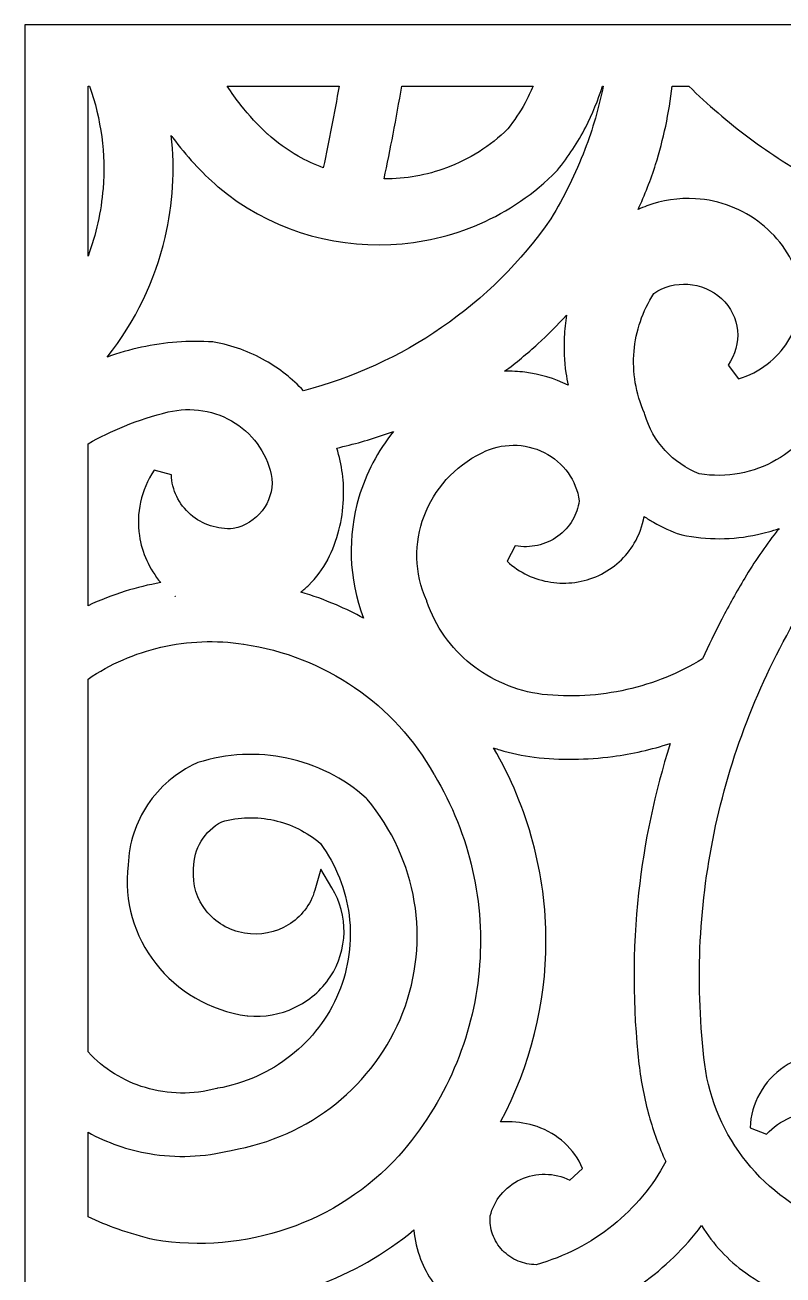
# Model space of a CAD drawing. Header units: centimetres. Extents: x 14.9 to 20.9, y -9 to 9.
# Drawn here: x 14.944 to 17.824, y 4.253 to 9.001 of the extents above; entities that cross this region are included whole.
import ezdxf

# ---------------------------------------------------------------- set-up
doc = ezdxf.new("R2010")
doc.units = ezdxf.units.CM
doc.header["$MEASUREMENT"] = 0
doc.layers.add('layer 1', color=7, linetype='Continuous')

msp = doc.modelspace()

# ---------------------------------------------------------------- linework, layer by layer
at = {"layer": 'layer 1', "color": 250, "lineweight": 30}
for points, knots in [([(14.94403, 9.00077), (14.94403, 9.00077), (20.90677, 9.00077), (20.90677, 9.00077), (20.90677, 9.00077), (20.90677, 9.00077), (20.90677, -9.00021), (20.90677, -9.00021), (20.90677, -9.00021), (20.90677, -9.00021), (14.94403, -9.00021), (14.94403, -9.00021), (14.94403, -9.00021), (14.94403, -9.00021), (14.94403, 9.00077), (14.94403, 9.00077)], [0, 0, 0, 0, 0.2, 0.2, 0.2, 0.2, 0.4, 0.4, 0.4, 0.4, 0.6, 0.6, 0.6, 0.6, 1, 1, 1, 1]), ([(15.18362, 8.76874), (15.18362, 8.76874), (15.18362, 8.12331), (15.18362, 8.12331), (15.18362, 8.12331), (15.21453, 8.20604), (15.23358, 8.29239), (15.24046, 8.37984), (15.24046, 8.37984), (15.25073, 8.51033), (15.23392, 8.64276), (15.18902, 8.76874), (15.18902, 8.76874), (15.18902, 8.76874), (15.18362, 8.76874), (15.18362, 8.76874)], [0, 0, 0, 0, 0.2, 0.2, 0.2, 0.2, 0.4, 0.4, 0.4, 0.4, 0.6, 0.6, 0.6, 0.6, 1, 1, 1, 1]), ([(15.49951, 8.58143), (15.51431, 8.45131), (15.50635, 8.32014), (15.47661, 8.1935), (15.47661, 8.1935), (15.4384, 8.03077), (15.36424, 7.87554), (15.2562, 7.7396), (15.2562, 7.7396), (15.29872, 7.75497), (15.34219, 7.76741), (15.3863, 7.77682), (15.3863, 7.77682), (15.47512, 7.79577), (15.56657, 7.80269), (15.65799, 7.79696), (15.65799, 7.79696), (15.65799, 7.79696), (15.66217, 7.79629), (15.66217, 7.79629), (15.66217, 7.79629), (15.73167, 7.78389), (15.79781, 7.75982), (15.85785, 7.72566), (15.85785, 7.72566), (15.91148, 7.69515), (15.96014, 7.65671), (16.00186, 7.61147), (16.00186, 7.61147), (16.19156, 7.66109), (16.369, 7.74274), (16.52672, 7.85131), (16.52672, 7.85131), (16.68845, 7.96265), (16.82942, 8.10227), (16.94157, 8.26462), (16.94157, 8.26462), (16.99307, 8.34852), (17.03633, 8.43655), (17.07096, 8.52754), (17.07096, 8.52754), (17.10083, 8.606), (17.12428, 8.68665), (17.14108, 8.76874), (17.14108, 8.76874), (17.14108, 8.76874), (17.13766, 8.76874), (17.13766, 8.76874), (17.13766, 8.76874), (17.12136, 8.71501), (17.10023, 8.66293), (17.07452, 8.61312), (17.07452, 8.61312), (17.04463, 8.55523), (17.00869, 8.50037), (16.9671, 8.44951), (16.9671, 8.44951), (16.9671, 8.44951), (16.96487, 8.44722), (16.96487, 8.44722), (16.96487, 8.44722), (16.79306, 8.2722), (16.56551, 8.17798), (16.33381, 8.16701), (16.33381, 8.16701), (16.10222, 8.15604), (15.86632, 8.22832), (15.67767, 8.38628), (15.67767, 8.38628), (15.67767, 8.38628), (15.67711, 8.38654), (15.67711, 8.38654), (15.67711, 8.38654), (15.61313, 8.44208), (15.55586, 8.50444), (15.50614, 8.57228), (15.50614, 8.57228), (15.50392, 8.57532), (15.50171, 8.57837), (15.49951, 8.58143)], [0, 0, 0, 0, 0.047619, 0.047619, 0.047619, 0.047619, 0.0952381, 0.0952381, 0.0952381, 0.0952381, 0.1428571, 0.1428571, 0.1428571, 0.1428571, 0.1904762, 0.1904762, 0.1904762, 0.1904762, 0.2380952, 0.2380952, 0.2380952, 0.2380952, 0.2857143, 0.2857143, 0.2857143, 0.2857143, 0.3333333, 0.3333333, 0.3333333, 0.3333333, 0.3809524, 0.3809524, 0.3809524, 0.3809524, 0.4285714, 0.4285714, 0.4285714, 0.4285714, 0.4761905, 0.4761905, 0.4761905, 0.4761905, 0.5238095, 0.5238095, 0.5238095, 0.5238095, 0.5714286, 0.5714286, 0.5714286, 0.5714286, 0.6190476, 0.6190476, 0.6190476, 0.6190476, 0.6666667, 0.6666667, 0.6666667, 0.6666667, 0.7142857, 0.7142857, 0.7142857, 0.7142857, 0.7619048, 0.7619048, 0.7619048, 0.7619048, 0.8095238, 0.8095238, 0.8095238, 0.8095238, 0.8571429, 0.8571429, 0.8571429, 0.8571429, 0.9047619, 0.9047619, 0.9047619, 0.9047619, 1, 1, 1, 1]), ([(15.7125, 8.76874), (15.72859, 8.74388), (15.7459, 8.71969), (15.76439, 8.69626), (15.76439, 8.69626), (15.79509, 8.65733), (15.82894, 8.62065), (15.86567, 8.5866), (15.86567, 8.5866), (15.86567, 8.5866), (15.86539, 8.58701), (15.86539, 8.58701), (15.86539, 8.58701), (15.9013, 8.55446), (15.94036, 8.52623), (15.98179, 8.50275), (15.98179, 8.50275), (16.01212, 8.48556), (16.04407, 8.47071), (16.07734, 8.45837), (16.07734, 8.45837), (16.08859, 8.51096), (16.09912, 8.56277), (16.10894, 8.6138), (16.10894, 8.6138), (16.11888, 8.66545), (16.12827, 8.7171), (16.13713, 8.76874), (16.13713, 8.76874), (16.13713, 8.76874), (15.7125, 8.76874), (15.7125, 8.76874)], [0, 0, 0, 0, 0.1111111, 0.1111111, 0.1111111, 0.1111111, 0.2222222, 0.2222222, 0.2222222, 0.2222222, 0.3333333, 0.3333333, 0.3333333, 0.3333333, 0.4444444, 0.4444444, 0.4444444, 0.4444444, 0.5555556, 0.5555556, 0.5555556, 0.5555556, 0.6666667, 0.6666667, 0.6666667, 0.6666667, 0.7777778, 0.7777778, 0.7777778, 0.7777778, 1, 1, 1, 1]), ([(16.37533, 8.76874), (16.36511, 8.7074), (16.35428, 8.64668), (16.34283, 8.58658), (16.34283, 8.58658), (16.33192, 8.52935), (16.32048, 8.47261), (16.30852, 8.4164), (16.30852, 8.4164), (16.39019, 8.41601), (16.47038, 8.43039), (16.54516, 8.45812), (16.54516, 8.45812), (16.63204, 8.49034), (16.71177, 8.54048), (16.77826, 8.60627), (16.77826, 8.60627), (16.80306, 8.63745), (16.82496, 8.67036), (16.84379, 8.70461), (16.84379, 8.70461), (16.85519, 8.72533), (16.86553, 8.74674), (16.87479, 8.76874), (16.87479, 8.76874), (16.87479, 8.76874), (16.37533, 8.76874), (16.37533, 8.76874)], [0, 0, 0, 0, 0.125, 0.125, 0.125, 0.125, 0.25, 0.25, 0.25, 0.25, 0.375, 0.375, 0.375, 0.375, 0.5, 0.5, 0.5, 0.5, 0.625, 0.625, 0.625, 0.625, 0.75, 0.75, 0.75, 0.75, 1, 1, 1, 1]), ([(17.40266, 8.76874), (17.39094, 8.66543), (17.37003, 8.56627), (17.33987, 8.47134), (17.33987, 8.47134), (17.32115, 8.41244), (17.29891, 8.3552), (17.27314, 8.29962), (17.27314, 8.29962), (17.28424, 8.30482), (17.29557, 8.30957), (17.30709, 8.31385), (17.30709, 8.31385), (17.36482, 8.3353), (17.42734, 8.345), (17.49122, 8.34107), (17.49122, 8.34107), (17.58479, 8.33532), (17.67145, 8.301), (17.74102, 8.24614), (17.74102, 8.24614), (17.81055, 8.19132), (17.86281, 8.11606), (17.88762, 8.02839), (17.88762, 8.02839), (17.88762, 8.02839), (17.88832, 8.02489), (17.88832, 8.02489), (17.88832, 8.02489), (17.90196, 7.94399), (17.88399, 7.86438), (17.84245, 7.79879), (17.84245, 7.79879), (17.80083, 7.73305), (17.73564, 7.68135), (17.65498, 7.65643), (17.65498, 7.65643), (17.65498, 7.65643), (17.61503, 7.70914), (17.61503, 7.70914), (17.61503, 7.70914), (17.64359, 7.74862), (17.65523, 7.79506), (17.65081, 7.83991), (17.65081, 7.83991), (17.64638, 7.88486), (17.62589, 7.92837), (17.59019, 7.96185), (17.59019, 7.96185), (17.5547, 7.99514), (17.50917, 8.01349), (17.4625, 8.01635), (17.4625, 8.01635), (17.41773, 8.0191), (17.37216, 8.00762), (17.33365, 7.98144), (17.33365, 7.98144), (17.29003, 7.91437), (17.26461, 7.8388), (17.25797, 7.76147), (17.25797, 7.76147), (17.25116, 7.68218), (17.2642, 7.60145), (17.29772, 7.52653), (17.29772, 7.52653), (17.29772, 7.52653), (17.29939, 7.52181), (17.29939, 7.52181), (17.29939, 7.52181), (17.31368, 7.47028), (17.3403, 7.42346), (17.37626, 7.38456), (17.37626, 7.38456), (17.41155, 7.34638), (17.45566, 7.31602), (17.50576, 7.29653), (17.50576, 7.29653), (17.61004, 7.27875), (17.71317, 7.29938), (17.7985, 7.3488), (17.7985, 7.3488), (17.88483, 7.3988), (17.95297, 7.47825), (17.98571, 7.57719), (17.98571, 7.57719), (17.98571, 7.57719), (17.98543, 7.57624), (17.98543, 7.57624), (17.98543, 7.57624), (18.02689, 7.7144), (18.04433, 7.85756), (18.03798, 8.00002), (18.03798, 8.00002), (18.03182, 8.13838), (18.00323, 8.27554), (17.95247, 8.40629), (17.95247, 8.40629), (17.86299, 8.45568), (17.77713, 8.51107), (17.69545, 8.57201), (17.69545, 8.57201), (17.61449, 8.63241), (17.53788, 8.69814), (17.46619, 8.76874), (17.46619, 8.76874), (17.46619, 8.76874), (17.40266, 8.76874), (17.40266, 8.76874)], [0, 0, 0, 0, 0.0357143, 0.0357143, 0.0357143, 0.0357143, 0.0714286, 0.0714286, 0.0714286, 0.0714286, 0.1071429, 0.1071429, 0.1071429, 0.1071429, 0.1428571, 0.1428571, 0.1428571, 0.1428571, 0.1785714, 0.1785714, 0.1785714, 0.1785714, 0.2142857, 0.2142857, 0.2142857, 0.2142857, 0.25, 0.25, 0.25, 0.25, 0.2857143, 0.2857143, 0.2857143, 0.2857143, 0.3214286, 0.3214286, 0.3214286, 0.3214286, 0.3571429, 0.3571429, 0.3571429, 0.3571429, 0.3928571, 0.3928571, 0.3928571, 0.3928571, 0.4285714, 0.4285714, 0.4285714, 0.4285714, 0.4642857, 0.4642857, 0.4642857, 0.4642857, 0.5, 0.5, 0.5, 0.5, 0.5357143, 0.5357143, 0.5357143, 0.5357143, 0.5714286, 0.5714286, 0.5714286, 0.5714286, 0.6071429, 0.6071429, 0.6071429, 0.6071429, 0.6428571, 0.6428571, 0.6428571, 0.6428571, 0.6785714, 0.6785714, 0.6785714, 0.6785714, 0.7142857, 0.7142857, 0.7142857, 0.7142857, 0.75, 0.75, 0.75, 0.75, 0.7857143, 0.7857143, 0.7857143, 0.7857143, 0.8214286, 0.8214286, 0.8214286, 0.8214286, 0.8571429, 0.8571429, 0.8571429, 0.8571429, 0.8928571, 0.8928571, 0.8928571, 0.8928571, 0.9285714, 0.9285714, 0.9285714, 0.9285714, 1, 1, 1, 1]), ([(16.99279, 7.81571), (16.9942, 7.84385), (16.99707, 7.87149), (17.0016, 7.89895), (17.0016, 7.89895), (16.96695, 7.8608), (16.93037, 7.82419), (16.89198, 7.78927), (16.89198, 7.78927), (16.85191, 7.75283), (16.80988, 7.71823), (16.76605, 7.68566), (16.76605, 7.68566), (16.79197, 7.68632), (16.81789, 7.68505), (16.84358, 7.68185), (16.84358, 7.68185), (16.9001, 7.67481), (16.95546, 7.65848), (17.0071, 7.63303), (17.0071, 7.63303), (17.00391, 7.64842), (17.00122, 7.66391), (16.99903, 7.67948), (16.99903, 7.67948), (16.9926, 7.72519), (16.99053, 7.7708), (16.99279, 7.81571)], [0, 0, 0, 0, 0.125, 0.125, 0.125, 0.125, 0.25, 0.25, 0.25, 0.25, 0.375, 0.375, 0.375, 0.375, 0.5, 0.5, 0.5, 0.5, 0.625, 0.625, 0.625, 0.625, 0.75, 0.75, 0.75, 0.75, 1, 1, 1, 1]), ([(15.18362, 6.79513), (15.22913, 6.81669), (15.27628, 6.83508), (15.32471, 6.85017), (15.32471, 6.85017), (15.36892, 6.86395), (15.41406, 6.87492), (15.45984, 6.88297), (15.45984, 6.88297), (15.41576, 6.93501), (15.38834, 6.9969), (15.37869, 7.06129), (15.37869, 7.06129), (15.36607, 7.14552), (15.38388, 7.23406), (15.43462, 7.31034), (15.43462, 7.31034), (15.43462, 7.31034), (15.50018, 7.29282), (15.50018, 7.29282), (15.50018, 7.29282), (15.50117, 7.26364), (15.50819, 7.23551), (15.52048, 7.21001), (15.52048, 7.21001), (15.53276, 7.18453), (15.55055, 7.16124), (15.57307, 7.14171), (15.57307, 7.14171), (15.59551, 7.12226), (15.62138, 7.10773), (15.64898, 7.09868), (15.64898, 7.09868), (15.67621, 7.08976), (15.70557, 7.08609), (15.73543, 7.08822), (15.73543, 7.08822), (15.78085, 7.09743), (15.81921, 7.12218), (15.84531, 7.15579), (15.84531, 7.15579), (15.87159, 7.18963), (15.88556, 7.23244), (15.88195, 7.27745), (15.88195, 7.27745), (15.88195, 7.27745), (15.88187, 7.27795), (15.88187, 7.27795), (15.88187, 7.27795), (15.87509, 7.32084), (15.85904, 7.36147), (15.83529, 7.39748), (15.83529, 7.39748), (15.81148, 7.43357), (15.78016, 7.46478), (15.74286, 7.48876), (15.74286, 7.48876), (15.70539, 7.51285), (15.66352, 7.52873), (15.62009, 7.53594), (15.62009, 7.53594), (15.57668, 7.54314), (15.53171, 7.54165), (15.48805, 7.53101), (15.48805, 7.53101), (15.43144, 7.51721), (15.37602, 7.49926), (15.32224, 7.4774), (15.32224, 7.4774), (15.27427, 7.4579), (15.22796, 7.43547), (15.18362, 7.41027), (15.18362, 7.41027), (15.18362, 7.41027), (15.18362, 6.79513), (15.18362, 6.79513)], [0, 0, 0, 0, 0.05, 0.05, 0.05, 0.05, 0.1, 0.1, 0.1, 0.1, 0.15, 0.15, 0.15, 0.15, 0.2, 0.2, 0.2, 0.2, 0.25, 0.25, 0.25, 0.25, 0.3, 0.3, 0.3, 0.3, 0.35, 0.35, 0.35, 0.35, 0.4, 0.4, 0.4, 0.4, 0.45, 0.45, 0.45, 0.45, 0.5, 0.5, 0.5, 0.5, 0.55, 0.55, 0.55, 0.55, 0.6, 0.6, 0.6, 0.6, 0.65, 0.65, 0.65, 0.65, 0.7, 0.7, 0.7, 0.7, 0.75, 0.75, 0.75, 0.75, 0.8, 0.8, 0.8, 0.8, 0.85, 0.85, 0.85, 0.85, 0.9, 0.9, 0.9, 0.9, 1, 1, 1, 1]), ([(20.10451, 5.80708), (20.17897, 5.78311), (20.25572, 5.76765), (20.3332, 5.76083), (20.3332, 5.76083), (20.40932, 5.75414), (20.48634, 5.75579), (20.56281, 5.76591), (20.56281, 5.76591), (20.55378, 6.00359), (20.50478, 6.23648), (20.41918, 6.45587), (20.41918, 6.45587), (20.33001, 6.68444), (20.20096, 6.89864), (20.03589, 7.08863), (20.03589, 7.08863), (19.89588, 7.24988), (19.71552, 7.36672), (19.51717, 7.43181), (19.51717, 7.43181), (19.31862, 7.49696), (19.10205, 7.51042), (18.88984, 7.46485), (18.88984, 7.46485), (18.88984, 7.46485), (18.88873, 7.46458), (18.88873, 7.46458), (18.88873, 7.46458), (18.67928, 7.42622), (18.4837, 7.34453), (18.31391, 7.22771), (18.31391, 7.22771), (18.14424, 7.11097), (18.00023, 6.95895), (17.89378, 6.77983), (17.89378, 6.77983), (17.89378, 6.77983), (17.89364, 6.77983), (17.89364, 6.77983), (17.89364, 6.77983), (17.7398, 6.52291), (17.63046, 6.24556), (17.56801, 5.95869), (17.56801, 5.95869), (17.50554, 5.67174), (17.48994, 5.3752), (17.5236, 5.07996), (17.5236, 5.07996), (17.5236, 5.07996), (17.5236, 5.07929), (17.5236, 5.07929), (17.5236, 5.07929), (17.53661, 4.9406), (17.58859, 4.81083), (17.67049, 4.70198), (17.67049, 4.70198), (17.75133, 4.59454), (17.8612, 4.50773), (17.99139, 4.45309), (17.99139, 4.45309), (18.05588, 4.4483), (18.11798, 4.465), (18.16914, 4.49775), (18.16914, 4.49775), (18.21695, 4.52836), (18.2552, 4.57302), (18.2769, 4.62727), (18.2769, 4.62727), (18.25553, 4.65475), (18.23516, 4.68297), (18.21582, 4.71187), (18.21582, 4.71187), (18.19427, 4.74408), (18.17395, 4.77727), (18.1549, 4.81136), (18.1549, 4.81136), (18.09751, 4.85809), (18.02614, 4.87937), (17.95594, 4.87594), (17.95594, 4.87594), (17.88401, 4.87242), (17.81347, 4.84283), (17.76075, 4.78796), (17.76075, 4.78796), (17.76075, 4.78796), (17.69909, 4.81236), (17.69909, 4.81236), (17.69909, 4.81236), (17.70046, 4.85864), (17.71317, 4.9033), (17.73537, 4.94306), (17.73537, 4.94306), (17.75759, 4.98285), (17.78925, 5.01763), (17.82852, 5.0441), (17.82852, 5.0441), (17.86775, 5.07055), (17.91243, 5.08722), (17.95872, 5.09359), (17.95872, 5.09359), (17.95872, 5.09359), (17.95858, 5.09359), (17.95858, 5.09359), (17.95858, 5.09359), (17.98342, 5.09701), (18.00869, 5.09742), (18.03383, 5.09476), (18.03383, 5.09476), (18.01645, 5.15156), (18.00264, 5.20932), (17.99244, 5.26772), (17.99244, 5.26772), (17.97877, 5.34604), (17.97161, 5.42518), (17.97111, 5.50439), (17.97111, 5.50439), (17.97111, 5.50439), (17.97111, 5.50263), (17.97111, 5.50263), (17.97111, 5.50263), (17.95685, 5.74921), (18.00762, 5.99106), (18.11348, 6.20786), (18.11348, 6.20786), (18.21928, 6.42452), (18.38013, 6.61596), (18.5861, 6.76183), (18.5861, 6.76183), (18.5861, 6.76183), (18.58555, 6.76156), (18.58555, 6.76156), (18.58555, 6.76156), (18.69638, 6.84315), (18.82427, 6.8967), (18.95803, 6.92026), (18.95803, 6.92026), (19.09157, 6.94377), (19.23066, 6.93721), (19.36414, 6.8986), (19.36414, 6.8986), (19.36414, 6.8986), (19.36609, 6.89793), (19.36609, 6.89793), (19.36609, 6.89793), (19.60523, 6.81353), (19.80019, 6.65687), (19.92985, 6.46003), (19.92985, 6.46003), (20.05495, 6.27011), (20.11947, 6.04288), (20.10451, 5.80708)], [0, 0, 0, 0, 0.025641, 0.025641, 0.025641, 0.025641, 0.0512821, 0.0512821, 0.0512821, 0.0512821, 0.0769231, 0.0769231, 0.0769231, 0.0769231, 0.1025641, 0.1025641, 0.1025641, 0.1025641, 0.1282051, 0.1282051, 0.1282051, 0.1282051, 0.1538462, 0.1538462, 0.1538462, 0.1538462, 0.1794872, 0.1794872, 0.1794872, 0.1794872, 0.2051282, 0.2051282, 0.2051282, 0.2051282, 0.2307692, 0.2307692, 0.2307692, 0.2307692, 0.2564103, 0.2564103, 0.2564103, 0.2564103, 0.2820513, 0.2820513, 0.2820513, 0.2820513, 0.3076923, 0.3076923, 0.3076923, 0.3076923, 0.3333333, 0.3333333, 0.3333333, 0.3333333, 0.3589744, 0.3589744, 0.3589744, 0.3589744, 0.3846154, 0.3846154, 0.3846154, 0.3846154, 0.4102564, 0.4102564, 0.4102564, 0.4102564, 0.4358974, 0.4358974, 0.4358974, 0.4358974, 0.4615385, 0.4615385, 0.4615385, 0.4615385, 0.4871795, 0.4871795, 0.4871795, 0.4871795, 0.5128205, 0.5128205, 0.5128205, 0.5128205, 0.5384615, 0.5384615, 0.5384615, 0.5384615, 0.5641026, 0.5641026, 0.5641026, 0.5641026, 0.5897436, 0.5897436, 0.5897436, 0.5897436, 0.6153846, 0.6153846, 0.6153846, 0.6153846, 0.6410256, 0.6410256, 0.6410256, 0.6410256, 0.6666667, 0.6666667, 0.6666667, 0.6666667, 0.6923077, 0.6923077, 0.6923077, 0.6923077, 0.7179487, 0.7179487, 0.7179487, 0.7179487, 0.7435897, 0.7435897, 0.7435897, 0.7435897, 0.7692308, 0.7692308, 0.7692308, 0.7692308, 0.7948718, 0.7948718, 0.7948718, 0.7948718, 0.8205128, 0.8205128, 0.8205128, 0.8205128, 0.8461538, 0.8461538, 0.8461538, 0.8461538, 0.8717949, 0.8717949, 0.8717949, 0.8717949, 0.8974359, 0.8974359, 0.8974359, 0.8974359, 0.9230769, 0.9230769, 0.9230769, 0.9230769, 0.9487179, 0.9487179, 0.9487179, 0.9487179, 1, 1, 1, 1]), ([(16.34423, 7.4573), (16.33406, 7.45357), (16.32385, 7.44992), (16.31358, 7.44637), (16.31358, 7.44637), (16.25383, 7.4257), (16.19202, 7.40809), (16.12835, 7.3938), (16.12835, 7.3938), (16.14846, 7.33024), (16.15703, 7.26438), (16.1542, 7.19905), (16.1542, 7.19905), (16.15079, 7.1207), (16.13097, 7.04288), (16.09493, 6.9705), (16.09493, 6.9705), (16.09493, 6.9705), (16.09451, 6.9697), (16.09451, 6.9697), (16.09451, 6.9697), (16.07554, 6.93399), (16.05097, 6.90158), (16.02188, 6.87349), (16.02188, 6.87349), (16.01229, 6.86422), (16.00221, 6.85544), (15.9917, 6.84717), (15.9917, 6.84717), (16.03773, 6.83337), (16.08287, 6.81698), (16.1269, 6.7981), (16.1269, 6.7981), (16.16227, 6.78293), (16.19691, 6.76614), (16.23073, 6.74778), (16.23073, 6.74778), (16.17252, 6.89947), (16.16907, 7.06016), (16.2128, 7.20736), (16.2128, 7.20736), (16.23955, 7.29738), (16.28393, 7.38241), (16.34423, 7.4573)], [0, 0, 0, 0, 0.0833333, 0.0833333, 0.0833333, 0.0833333, 0.1666667, 0.1666667, 0.1666667, 0.1666667, 0.25, 0.25, 0.25, 0.25, 0.3333333, 0.3333333, 0.3333333, 0.3333333, 0.4166667, 0.4166667, 0.4166667, 0.4166667, 0.5, 0.5, 0.5, 0.5, 0.5833333, 0.5833333, 0.5833333, 0.5833333, 0.6666667, 0.6666667, 0.6666667, 0.6666667, 0.75, 0.75, 0.75, 0.75, 0.8333333, 0.8333333, 0.8333333, 0.8333333, 1, 1, 1, 1]), ([(17.29597, 7.13445), (17.29007, 7.09829), (17.27738, 7.06367), (17.25884, 7.03221), (17.25884, 7.03221), (17.22826, 6.98032), (17.18181, 6.93727), (17.12374, 6.91029), (17.12374, 6.91029), (17.06582, 6.88337), (17.00218, 6.87525), (16.94128, 6.88462), (16.94128, 6.88462), (16.88047, 6.89397), (16.82256, 6.92081), (16.77603, 6.96384), (16.77603, 6.96384), (16.77603, 6.96384), (16.80693, 7.02261), (16.80693, 7.02261), (16.80693, 7.02261), (16.83523, 7.0175), (16.86405, 7.01824), (16.89162, 7.02442), (16.89162, 7.02442), (16.91906, 7.03058), (16.94519, 7.04217), (16.96827, 7.0588), (16.96827, 7.0588), (16.99123, 7.07534), (17.01018, 7.09627), (17.02423, 7.12007), (17.02423, 7.12007), (17.03754, 7.14263), (17.04632, 7.16762), (17.0498, 7.19373), (17.0498, 7.19373), (17.04426, 7.23238), (17.02944, 7.26853), (17.00719, 7.29961), (17.00719, 7.29961), (16.98428, 7.33161), (16.95334, 7.35836), (16.91642, 7.37701), (16.91642, 7.37701), (16.87957, 7.39563), (16.83913, 7.40488), (16.79867, 7.40478), (16.79867, 7.40478), (16.75826, 7.40468), (16.71792, 7.39523), (16.68124, 7.37646), (16.68124, 7.37646), (16.68124, 7.37646), (16.68069, 7.37619), (16.68069, 7.37619), (16.68069, 7.37619), (16.57431, 7.32414), (16.49804, 7.23648), (16.46018, 7.13535), (16.46018, 7.13535), (16.42234, 7.03426), (16.4229, 6.91963), (16.47016, 6.81356), (16.47016, 6.81356), (16.47016, 6.81356), (16.47128, 6.81073), (16.47128, 6.81073), (16.47128, 6.81073), (16.50341, 6.71616), (16.56202, 6.63467), (16.63806, 6.57357), (16.63806, 6.57357), (16.71423, 6.51236), (16.80773, 6.47155), (16.90948, 6.45844), (16.90948, 6.45844), (16.90948, 6.45844), (16.90892, 6.45858), (16.90892, 6.45858), (16.90892, 6.45858), (17.01723, 6.44656), (17.12603, 6.45294), (17.23065, 6.47666), (17.23065, 6.47666), (17.3319, 6.49961), (17.42911, 6.53874), (17.51807, 6.59307), (17.51807, 6.59307), (17.5408, 6.6436), (17.56525, 6.694), (17.59137, 6.74422), (17.59137, 6.74422), (17.61886, 6.79707), (17.64794, 6.84908), (17.67857, 6.90018), (17.67857, 6.90018), (17.67857, 6.90018), (17.67843, 6.90018), (17.67843, 6.90018), (17.67843, 6.90018), (17.71453, 6.96087), (17.75457, 7.01926), (17.79826, 7.07501), (17.79826, 7.07501), (17.80187, 7.07961), (17.8055, 7.08419), (17.80916, 7.08876), (17.80916, 7.08876), (17.78213, 7.07931), (17.75453, 7.07153), (17.72651, 7.06548), (17.72651, 7.06548), (17.63312, 7.0453), (17.5354, 7.04433), (17.43982, 7.06396), (17.43982, 7.06396), (17.43982, 7.06396), (17.43523, 7.06517), (17.43523, 7.06517), (17.43523, 7.06517), (17.39934, 7.07757), (17.3647, 7.09334), (17.33178, 7.11221), (17.33178, 7.11221), (17.3196, 7.11918), (17.30765, 7.12661), (17.29597, 7.13445)], [0, 0, 0, 0, 0.030303, 0.030303, 0.030303, 0.030303, 0.0606061, 0.0606061, 0.0606061, 0.0606061, 0.0909091, 0.0909091, 0.0909091, 0.0909091, 0.1212121, 0.1212121, 0.1212121, 0.1212121, 0.1515152, 0.1515152, 0.1515152, 0.1515152, 0.1818182, 0.1818182, 0.1818182, 0.1818182, 0.2121212, 0.2121212, 0.2121212, 0.2121212, 0.2424242, 0.2424242, 0.2424242, 0.2424242, 0.2727273, 0.2727273, 0.2727273, 0.2727273, 0.3030303, 0.3030303, 0.3030303, 0.3030303, 0.3333333, 0.3333333, 0.3333333, 0.3333333, 0.3636364, 0.3636364, 0.3636364, 0.3636364, 0.3939394, 0.3939394, 0.3939394, 0.3939394, 0.4242424, 0.4242424, 0.4242424, 0.4242424, 0.4545455, 0.4545455, 0.4545455, 0.4545455, 0.4848485, 0.4848485, 0.4848485, 0.4848485, 0.5151515, 0.5151515, 0.5151515, 0.5151515, 0.5454545, 0.5454545, 0.5454545, 0.5454545, 0.5757576, 0.5757576, 0.5757576, 0.5757576, 0.6060606, 0.6060606, 0.6060606, 0.6060606, 0.6363636, 0.6363636, 0.6363636, 0.6363636, 0.6666667, 0.6666667, 0.6666667, 0.6666667, 0.6969697, 0.6969697, 0.6969697, 0.6969697, 0.7272727, 0.7272727, 0.7272727, 0.7272727, 0.7575758, 0.7575758, 0.7575758, 0.7575758, 0.7878788, 0.7878788, 0.7878788, 0.7878788, 0.8181818, 0.8181818, 0.8181818, 0.8181818, 0.8484848, 0.8484848, 0.8484848, 0.8484848, 0.8787879, 0.8787879, 0.8787879, 0.8787879, 0.9090909, 0.9090909, 0.9090909, 0.9090909, 0.9393939, 0.9393939, 0.9393939, 0.9393939, 1, 1, 1, 1]), ([(15.51511, 6.83087), (15.51511, 6.83087), (15.51509, 6.83081), (15.51509, 6.83081), (15.51509, 6.83081), (15.51583, 6.83032), (15.51619, 6.8301), (15.51511, 6.83087)], [0, 0, 0, 0, 0.3333333, 0.3333333, 0.3333333, 0.3333333, 1, 1, 1, 1]), ([(15.18362, 4.47372), (15.22085, 4.45656), (15.25895, 4.44109), (15.29779, 4.42738), (15.29779, 4.42738), (15.34279, 4.41151), (15.38879, 4.39798), (15.43561, 4.38694), (15.43561, 4.38694), (15.60844, 4.35864), (15.78269, 4.37468), (15.94266, 4.42966), (15.94266, 4.42966), (16.10281, 4.48471), (16.24861, 4.57876), (16.36431, 4.70638), (16.36431, 4.70638), (16.36431, 4.70638), (16.36404, 4.70611), (16.36404, 4.70611), (16.36404, 4.70611), (16.54297, 4.90878), (16.64592, 5.15539), (16.66945, 5.40905), (16.66945, 5.40905), (16.69299, 5.6628), (16.63706, 5.92331), (16.49826, 6.15369), (16.49826, 6.15369), (16.49826, 6.15369), (16.4977, 6.1549), (16.4977, 6.1549), (16.4977, 6.1549), (16.42418, 6.28768), (16.32043, 6.39988), (16.19654, 6.48462), (16.19654, 6.48462), (16.07272, 6.56931), (15.9288, 6.62647), (15.77485, 6.64919), (15.77485, 6.64919), (15.77485, 6.64919), (15.77471, 6.64933), (15.77471, 6.64933), (15.77471, 6.64933), (15.66921, 6.66548), (15.56235, 6.661), (15.46007, 6.63729), (15.46007, 6.63729), (15.36171, 6.61449), (15.26779, 6.57384), (15.18362, 6.51658), (15.18362, 6.51658), (15.18362, 6.51658), (15.18362, 5.10068), (15.18362, 5.10068), (15.18362, 5.10068), (15.24283, 5.03613), (15.31855, 4.98969), (15.40146, 4.96497), (15.40146, 4.96497), (15.48742, 4.93933), (15.58122, 4.9369), (15.6725, 4.96165), (15.6725, 4.96165), (15.6725, 4.96165), (15.67584, 4.96233), (15.67584, 4.96233), (15.67584, 4.96233), (15.77947, 4.98056), (15.8747, 5.02396), (15.95392, 5.08648), (15.95392, 5.08648), (16.03305, 5.14894), (16.09612, 5.23051), (16.13549, 5.32519), (16.13549, 5.32519), (16.17486, 5.41984), (16.18776, 5.52107), (16.1754, 5.6194), (16.1754, 5.6194), (16.16321, 5.71635), (16.12643, 5.81034), (16.06621, 5.89228), (16.06621, 5.89228), (16.01521, 5.93636), (15.95435, 5.96619), (15.88989, 5.98037), (15.88989, 5.98037), (15.82532, 5.99458), (15.75703, 5.99315), (15.69128, 5.9747), (15.69128, 5.9747), (15.65886, 5.95717), (15.63242, 5.93176), (15.61389, 5.90162), (15.61389, 5.90162), (15.5948, 5.87057), (15.58431, 5.83455), (15.58455, 5.79704), (15.58455, 5.79704), (15.58455, 5.79704), (15.58455, 5.79421), (15.58455, 5.79421), (15.58455, 5.79421), (15.57957, 5.73538), (15.59797, 5.67975), (15.63251, 5.6364), (15.63251, 5.6364), (15.66714, 5.59295), (15.71798, 5.56157), (15.77778, 5.55136), (15.77778, 5.55136), (15.83765, 5.54114), (15.89657, 5.55381), (15.9445, 5.5832), (15.9445, 5.5832), (15.99231, 5.61253), (16.02924, 5.65862), (16.04527, 5.71534), (16.04527, 5.71534), (16.04527, 5.71534), (16.06767, 5.79462), (16.06767, 5.79462), (16.06767, 5.79462), (16.06767, 5.79462), (16.1104, 5.7237), (16.1104, 5.7237), (16.1104, 5.7237), (16.14204, 5.67119), (16.1572, 5.61239), (16.15603, 5.55396), (16.15603, 5.55396), (16.15486, 5.49529), (16.13735, 5.43699), (16.10365, 5.38574), (16.10365, 5.38574), (16.07001, 5.33457), (16.02288, 5.29459), (15.96848, 5.26874), (15.96848, 5.26874), (15.91439, 5.24303), (15.85298, 5.2315), (15.7904, 5.23705), (15.7904, 5.23705), (15.7904, 5.23705), (15.78846, 5.23719), (15.78846, 5.23719), (15.78846, 5.23719), (15.64451, 5.25772), (15.52229, 5.33218), (15.44065, 5.43646), (15.44065, 5.43646), (15.35977, 5.53979), (15.31883, 5.6725), (15.33621, 5.81107), (15.33621, 5.81107), (15.3387, 5.8938), (15.36503, 5.9725), (15.41005, 6.03953), (15.41005, 6.03953), (15.45508, 6.10657), (15.51873, 6.16178), (15.59588, 6.19754), (15.59588, 6.19754), (15.59588, 6.19754), (15.60019, 6.19915), (15.60019, 6.19915), (15.60019, 6.19915), (15.71164, 6.23466), (15.82863, 6.23948), (15.93925, 6.21613), (15.93925, 6.21613), (16.05007, 6.19274), (16.15447, 6.14119), (16.24054, 6.06401), (16.24054, 6.06401), (16.24054, 6.06401), (16.24388, 6.06037), (16.24388, 6.06037), (16.24388, 6.06037), (16.33919, 5.94648), (16.39976, 5.81237), (16.42318, 5.67241), (16.42318, 5.67241), (16.44658, 5.53255), (16.43284, 5.38686), (16.37957, 5.24971), (16.37957, 5.24971), (16.32628, 5.11248), (16.23746, 4.99411), (16.1247, 4.90388), (16.1247, 4.90388), (16.01219, 4.81384), (15.87582, 4.75175), (15.72709, 4.72679), (15.72709, 4.72679), (15.62333, 4.70052), (15.51783, 4.69722), (15.4171, 4.71432), (15.4171, 4.71432), (15.33503, 4.72826), (15.25603, 4.75578), (15.18362, 4.79548), (15.18362, 4.79548), (15.18362, 4.79548), (15.18362, 4.47372), (15.18362, 4.47372)], [0, 0, 0, 0, 0.0188679, 0.0188679, 0.0188679, 0.0188679, 0.0377358, 0.0377358, 0.0377358, 0.0377358, 0.0566038, 0.0566038, 0.0566038, 0.0566038, 0.0754717, 0.0754717, 0.0754717, 0.0754717, 0.0943396, 0.0943396, 0.0943396, 0.0943396, 0.1132075, 0.1132075, 0.1132075, 0.1132075, 0.1320755, 0.1320755, 0.1320755, 0.1320755, 0.1509434, 0.1509434, 0.1509434, 0.1509434, 0.1698113, 0.1698113, 0.1698113, 0.1698113, 0.1886792, 0.1886792, 0.1886792, 0.1886792, 0.2075472, 0.2075472, 0.2075472, 0.2075472, 0.2264151, 0.2264151, 0.2264151, 0.2264151, 0.245283, 0.245283, 0.245283, 0.245283, 0.2641509, 0.2641509, 0.2641509, 0.2641509, 0.2830189, 0.2830189, 0.2830189, 0.2830189, 0.3018868, 0.3018868, 0.3018868, 0.3018868, 0.3207547, 0.3207547, 0.3207547, 0.3207547, 0.3396226, 0.3396226, 0.3396226, 0.3396226, 0.3584906, 0.3584906, 0.3584906, 0.3584906, 0.3773585, 0.3773585, 0.3773585, 0.3773585, 0.3962264, 0.3962264, 0.3962264, 0.3962264, 0.4150943, 0.4150943, 0.4150943, 0.4150943, 0.4339623, 0.4339623, 0.4339623, 0.4339623, 0.4528302, 0.4528302, 0.4528302, 0.4528302, 0.4716981, 0.4716981, 0.4716981, 0.4716981, 0.490566, 0.490566, 0.490566, 0.490566, 0.509434, 0.509434, 0.509434, 0.509434, 0.5283019, 0.5283019, 0.5283019, 0.5283019, 0.5471698, 0.5471698, 0.5471698, 0.5471698, 0.5660377, 0.5660377, 0.5660377, 0.5660377, 0.5849057, 0.5849057, 0.5849057, 0.5849057, 0.6037736, 0.6037736, 0.6037736, 0.6037736, 0.6226415, 0.6226415, 0.6226415, 0.6226415, 0.6415094, 0.6415094, 0.6415094, 0.6415094, 0.6603774, 0.6603774, 0.6603774, 0.6603774, 0.6792453, 0.6792453, 0.6792453, 0.6792453, 0.6981132, 0.6981132, 0.6981132, 0.6981132, 0.7169811, 0.7169811, 0.7169811, 0.7169811, 0.7358491, 0.7358491, 0.7358491, 0.7358491, 0.754717, 0.754717, 0.754717, 0.754717, 0.7735849, 0.7735849, 0.7735849, 0.7735849, 0.7924528, 0.7924528, 0.7924528, 0.7924528, 0.8113208, 0.8113208, 0.8113208, 0.8113208, 0.8301887, 0.8301887, 0.8301887, 0.8301887, 0.8490566, 0.8490566, 0.8490566, 0.8490566, 0.8679245, 0.8679245, 0.8679245, 0.8679245, 0.8867925, 0.8867925, 0.8867925, 0.8867925, 0.9056604, 0.9056604, 0.9056604, 0.9056604, 0.9245283, 0.9245283, 0.9245283, 0.9245283, 0.9433962, 0.9433962, 0.9433962, 0.9433962, 0.9622642, 0.9622642, 0.9622642, 0.9622642, 1, 1, 1, 1]), ([(16.72461, 6.25485), (16.85705, 6.02707), (16.92327, 5.77412), (16.92324, 5.52125), (16.92324, 5.52125), (16.92321, 5.28566), (16.86569, 5.05002), (16.75069, 4.83474), (16.75069, 4.83474), (16.76092, 4.83546), (16.77116, 4.83573), (16.78138, 4.83555), (16.78138, 4.83555), (16.81774, 4.83492), (16.85418, 4.82863), (16.88931, 4.81673), (16.88931, 4.81673), (16.92857, 4.8034), (16.96395, 4.78229), (16.99345, 4.75521), (16.99345, 4.75521), (17.02288, 4.7282), (17.0465, 4.69517), (17.06235, 4.65792), (17.06235, 4.65792), (17.06235, 4.65792), (17.0135, 4.61412), (17.0135, 4.61412), (17.0135, 4.61412), (16.98432, 4.62838), (16.95245, 4.6357), (16.92042, 4.63603), (16.92042, 4.63603), (16.88836, 4.63637), (16.85626, 4.6297), (16.82666, 4.616), (16.82666, 4.616), (16.79717, 4.60236), (16.7717, 4.58238), (16.75183, 4.55801), (16.75183, 4.55801), (16.73265, 4.53449), (16.71881, 4.50706), (16.71171, 4.47745), (16.71171, 4.47745), (16.70969, 4.45342), (16.71282, 4.42974), (16.72062, 4.40782), (16.72062, 4.40782), (16.7286, 4.38538), (16.74134, 4.36459), (16.75831, 4.34694), (16.75831, 4.34694), (16.77535, 4.32922), (16.79584, 4.31542), (16.81832, 4.30614), (16.81832, 4.30614), (16.83941, 4.29743), (16.86241, 4.29272), (16.88609, 4.29251), (16.88609, 4.29251), (16.99414, 4.32268), (17.09336, 4.3742), (17.17825, 4.44265), (17.17825, 4.44265), (17.26023, 4.50875), (17.3286, 4.5905), (17.37842, 4.68389), (17.37842, 4.68389), (17.35302, 4.74029), (17.33194, 4.79818), (17.31531, 4.85711), (17.31531, 4.85711), (17.29725, 4.92115), (17.28434, 4.98691), (17.27678, 5.05379), (17.27678, 5.05379), (17.27678, 5.05379), (17.27678, 5.05366), (17.27678, 5.05366), (17.27678, 5.05366), (17.25204, 5.27043), (17.25171, 5.48857), (17.27536, 5.70428), (17.27536, 5.70428), (17.29645, 5.8966), (17.33655, 6.08681), (17.39536, 6.27222), (17.39536, 6.27222), (17.32431, 6.24907), (17.25119, 6.23252), (17.177, 6.2227), (17.177, 6.2227), (17.07847, 6.20965), (16.97838, 6.20856), (16.87908, 6.21972), (16.87908, 6.21972), (16.87908, 6.21972), (16.87852, 6.21986), (16.87852, 6.21986), (16.87852, 6.21986), (16.83405, 6.22546), (16.79033, 6.23472), (16.74784, 6.24749), (16.74784, 6.24749), (16.74005, 6.24983), (16.73231, 6.25229), (16.72461, 6.25485)], [0, 0, 0, 0, 0.0357143, 0.0357143, 0.0357143, 0.0357143, 0.0714286, 0.0714286, 0.0714286, 0.0714286, 0.1071429, 0.1071429, 0.1071429, 0.1071429, 0.1428571, 0.1428571, 0.1428571, 0.1428571, 0.1785714, 0.1785714, 0.1785714, 0.1785714, 0.2142857, 0.2142857, 0.2142857, 0.2142857, 0.25, 0.25, 0.25, 0.25, 0.2857143, 0.2857143, 0.2857143, 0.2857143, 0.3214286, 0.3214286, 0.3214286, 0.3214286, 0.3571429, 0.3571429, 0.3571429, 0.3571429, 0.3928571, 0.3928571, 0.3928571, 0.3928571, 0.4285714, 0.4285714, 0.4285714, 0.4285714, 0.4642857, 0.4642857, 0.4642857, 0.4642857, 0.5, 0.5, 0.5, 0.5, 0.5357143, 0.5357143, 0.5357143, 0.5357143, 0.5714286, 0.5714286, 0.5714286, 0.5714286, 0.6071429, 0.6071429, 0.6071429, 0.6071429, 0.6428571, 0.6428571, 0.6428571, 0.6428571, 0.6785714, 0.6785714, 0.6785714, 0.6785714, 0.7142857, 0.7142857, 0.7142857, 0.7142857, 0.75, 0.75, 0.75, 0.75, 0.7857143, 0.7857143, 0.7857143, 0.7857143, 0.8214286, 0.8214286, 0.8214286, 0.8214286, 0.8571429, 0.8571429, 0.8571429, 0.8571429, 0.8928571, 0.8928571, 0.8928571, 0.8928571, 0.9285714, 0.9285714, 0.9285714, 0.9285714, 1, 1, 1, 1]), ([(19.01049, 4.13452), (18.85445, 4.17603), (18.70471, 4.24522), (18.56936, 4.34179), (18.56936, 4.34179), (18.56936, 4.34179), (18.5688, 4.34219), (18.5688, 4.34219), (18.5688, 4.34219), (18.55033, 4.35586), (18.53245, 4.36973), (18.51517, 4.38378), (18.51517, 4.38378), (18.50887, 4.3889), (18.5026, 4.39408), (18.49636, 4.39933), (18.49636, 4.39933), (18.44394, 4.31941), (18.37225, 4.25515), (18.28924, 4.21081), (18.28924, 4.21081), (18.19342, 4.15962), (18.0827, 4.1349), (17.96928, 4.14315), (17.96928, 4.14315), (17.96928, 4.14315), (17.96622, 4.14369), (17.96622, 4.14369), (17.96622, 4.14369), (17.86167, 4.16031), (17.76458, 4.20118), (17.68215, 4.26104), (17.68215, 4.26104), (17.61535, 4.30956), (17.55823, 4.37048), (17.51463, 4.44099), (17.51463, 4.44099), (17.45064, 4.35588), (17.3738, 4.28138), (17.28721, 4.21972), (17.28721, 4.21972), (17.18499, 4.14693), (17.06909, 4.09202), (16.94464, 4.05863), (16.94464, 4.05863), (16.94464, 4.05863), (16.94352, 4.05836), (16.94352, 4.05836), (16.94352, 4.05836), (16.8758, 4.04244), (16.80628, 4.04314), (16.74079, 4.05904), (16.74079, 4.05904), (16.67503, 4.075), (16.61333, 4.10613), (16.5615, 4.151), (16.5615, 4.151), (16.50978, 4.19576), (16.47099, 4.25168), (16.44722, 4.31327), (16.44722, 4.31327), (16.43349, 4.34885), (16.42487, 4.38628), (16.42176, 4.42449), (16.42176, 4.42449), (16.31117, 4.33314), (16.18592, 4.26169), (16.05196, 4.21236), (16.05196, 4.21236), (15.91202, 4.16082), (15.76276, 4.13341), (15.61096, 4.13263), (15.61096, 4.13263), (15.65576, 4.05211), (15.68582, 3.96532), (15.70051, 3.87611), (15.70051, 3.87611), (15.71846, 3.76709), (15.71338, 3.65454), (15.68414, 3.54545), (15.68414, 3.54545), (15.68386, 3.54384), (15.68357, 3.54223), (15.68327, 3.54061), (15.68327, 3.54061), (15.71513, 3.56904), (15.74874, 3.59561), (15.78393, 3.6202), (15.78393, 3.6202), (15.86321, 3.67562), (15.95009, 3.72061), (16.04237, 3.75364), (16.04237, 3.75364), (16.04237, 3.75364), (16.04557, 3.75458), (16.04557, 3.75458), (16.04557, 3.75458), (16.30246, 3.82051), (16.56451, 3.78857), (16.78705, 3.68046), (16.78705, 3.68046), (17.0097, 3.57229), (17.1929, 3.3879), (17.29195, 3.14901), (17.29195, 3.14901), (17.29195, 3.14901), (17.29209, 3.1486), (17.29209, 3.1486), (17.29209, 3.1486), (17.29897, 3.13147), (17.30478, 3.11648), (17.30953, 3.10364), (17.30953, 3.10364), (17.31286, 3.09464), (17.31628, 3.08511), (17.31979, 3.07505), (17.31979, 3.07505), (17.39278, 3.05372), (17.46825, 3.0427), (17.54392, 3.042), (17.54392, 3.042), (17.62494, 3.04126), (17.70607, 3.05239), (17.78449, 3.07543), (17.78449, 3.07543), (17.84484, 3.09886), (17.89743, 3.13556), (17.93873, 3.1816), (17.93873, 3.1816), (17.98047, 3.22816), (18.01084, 3.28425), (18.02622, 3.34586), (18.02622, 3.34586), (18.04158, 3.40742), (18.04101, 3.47072), (18.02583, 3.53058), (18.02583, 3.53058), (18.01078, 3.58994), (17.98138, 3.64584), (17.93893, 3.69324), (17.93893, 3.69324), (17.90734, 3.72263), (17.86867, 3.74226), (17.82756, 3.75113), (17.82756, 3.75113), (17.78611, 3.76007), (17.74202, 3.75805), (17.70008, 3.74405), (17.70008, 3.74405), (17.65822, 3.73007), (17.62226, 3.70537), (17.59532, 3.6736), (17.59532, 3.6736), (17.56834, 3.64179), (17.55028, 3.60286), (17.54427, 3.56049), (17.54427, 3.56049), (17.54427, 3.56049), (17.53342, 3.48404), (17.53342, 3.48404), (17.53342, 3.48404), (17.53342, 3.48404), (17.48192, 3.54283), (17.48192, 3.54283), (17.48192, 3.54283), (17.42529, 3.60746), (17.39852, 3.68749), (17.40106, 3.76655), (17.40106, 3.76655), (17.40362, 3.84575), (17.43552, 3.92411), (17.49622, 3.98523), (17.49622, 3.98523), (17.49622, 3.98523), (17.50221, 3.99022), (17.50221, 3.99022), (17.50221, 3.99022), (17.61446, 4.06167), (17.74609, 4.08235), (17.86822, 4.05802), (17.86822, 4.05802), (17.99032, 4.0337), (18.10282, 3.96437), (18.17685, 3.8558), (18.17685, 3.8558), (18.17685, 3.8558), (18.17602, 3.85701), (18.17602, 3.85701), (18.17602, 3.85701), (18.20003, 3.825), (18.22104, 3.79091), (18.23883, 3.75517), (18.23883, 3.75517), (18.24336, 3.74608), (18.24767, 3.73689), (18.25176, 3.7276), (18.25176, 3.7276), (18.27984, 3.78058), (18.31364, 3.83036), (18.35247, 3.87616), (18.35247, 3.87616), (18.41038, 3.94445), (18.47948, 4.00383), (18.55753, 4.05167), (18.55753, 4.05167), (18.55753, 4.05167), (18.56101, 4.05356), (18.56101, 4.05356), (18.56101, 4.05356), (18.70392, 4.12048), (18.85912, 4.14665), (19.01049, 4.13452)], [0, 0, 0, 0, 0.0185185, 0.0185185, 0.0185185, 0.0185185, 0.037037, 0.037037, 0.037037, 0.037037, 0.0555556, 0.0555556, 0.0555556, 0.0555556, 0.0740741, 0.0740741, 0.0740741, 0.0740741, 0.0925926, 0.0925926, 0.0925926, 0.0925926, 0.1111111, 0.1111111, 0.1111111, 0.1111111, 0.1296296, 0.1296296, 0.1296296, 0.1296296, 0.1481481, 0.1481481, 0.1481481, 0.1481481, 0.1666667, 0.1666667, 0.1666667, 0.1666667, 0.1851852, 0.1851852, 0.1851852, 0.1851852, 0.2037037, 0.2037037, 0.2037037, 0.2037037, 0.2222222, 0.2222222, 0.2222222, 0.2222222, 0.2407407, 0.2407407, 0.2407407, 0.2407407, 0.2592593, 0.2592593, 0.2592593, 0.2592593, 0.2777778, 0.2777778, 0.2777778, 0.2777778, 0.2962963, 0.2962963, 0.2962963, 0.2962963, 0.3148148, 0.3148148, 0.3148148, 0.3148148, 0.3333333, 0.3333333, 0.3333333, 0.3333333, 0.3518519, 0.3518519, 0.3518519, 0.3518519, 0.3703704, 0.3703704, 0.3703704, 0.3703704, 0.3888889, 0.3888889, 0.3888889, 0.3888889, 0.4074074, 0.4074074, 0.4074074, 0.4074074, 0.4259259, 0.4259259, 0.4259259, 0.4259259, 0.4444444, 0.4444444, 0.4444444, 0.4444444, 0.462963, 0.462963, 0.462963, 0.462963, 0.4814815, 0.4814815, 0.4814815, 0.4814815, 0.5, 0.5, 0.5, 0.5, 0.5185185, 0.5185185, 0.5185185, 0.5185185, 0.537037, 0.537037, 0.537037, 0.537037, 0.5555556, 0.5555556, 0.5555556, 0.5555556, 0.5740741, 0.5740741, 0.5740741, 0.5740741, 0.5925926, 0.5925926, 0.5925926, 0.5925926, 0.6111111, 0.6111111, 0.6111111, 0.6111111, 0.6296296, 0.6296296, 0.6296296, 0.6296296, 0.6481481, 0.6481481, 0.6481481, 0.6481481, 0.6666667, 0.6666667, 0.6666667, 0.6666667, 0.6851852, 0.6851852, 0.6851852, 0.6851852, 0.7037037, 0.7037037, 0.7037037, 0.7037037, 0.7222222, 0.7222222, 0.7222222, 0.7222222, 0.7407407, 0.7407407, 0.7407407, 0.7407407, 0.7592593, 0.7592593, 0.7592593, 0.7592593, 0.7777778, 0.7777778, 0.7777778, 0.7777778, 0.7962963, 0.7962963, 0.7962963, 0.7962963, 0.8148148, 0.8148148, 0.8148148, 0.8148148, 0.8333333, 0.8333333, 0.8333333, 0.8333333, 0.8518519, 0.8518519, 0.8518519, 0.8518519, 0.8703704, 0.8703704, 0.8703704, 0.8703704, 0.8888889, 0.8888889, 0.8888889, 0.8888889, 0.9074074, 0.9074074, 0.9074074, 0.9074074, 0.9259259, 0.9259259, 0.9259259, 0.9259259, 0.9444444, 0.9444444, 0.9444444, 0.9444444, 0.962963, 0.962963, 0.962963, 0.962963, 1, 1, 1, 1])]:
    msp.add_open_spline(points, degree=3, knots=knots, dxfattribs=at)

doc.saveas('drawing.dxf')
